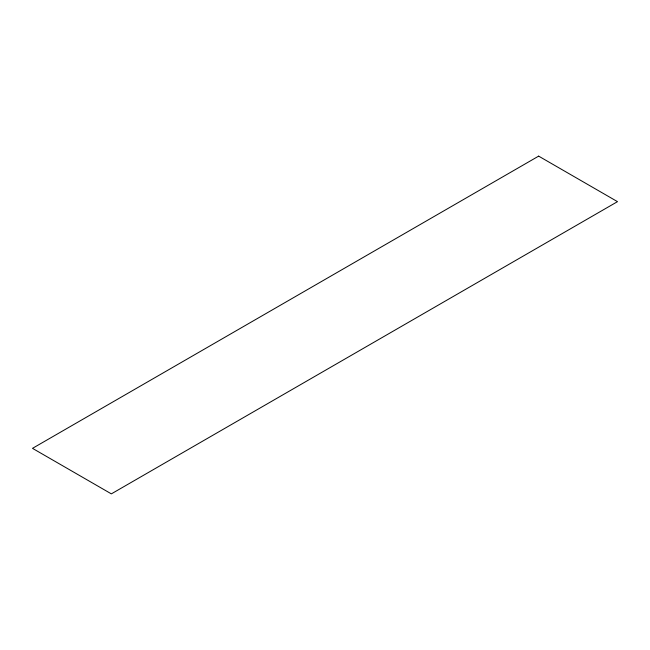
<?xml version="1.0" encoding="UTF-8"?>
<svg xmlns="http://www.w3.org/2000/svg" width="650" height="650" viewBox="0 0 650 650"><rect width="100%" height="100%" fill="white"/><g stroke="black" fill="none" stroke-linecap="round" stroke-linejoin="round"><path stroke-width="0.97" d="M538.647 156.13L32.5 448.346L111.353 493.87L617.5 201.654L538.647 156.13"/></g></svg>
